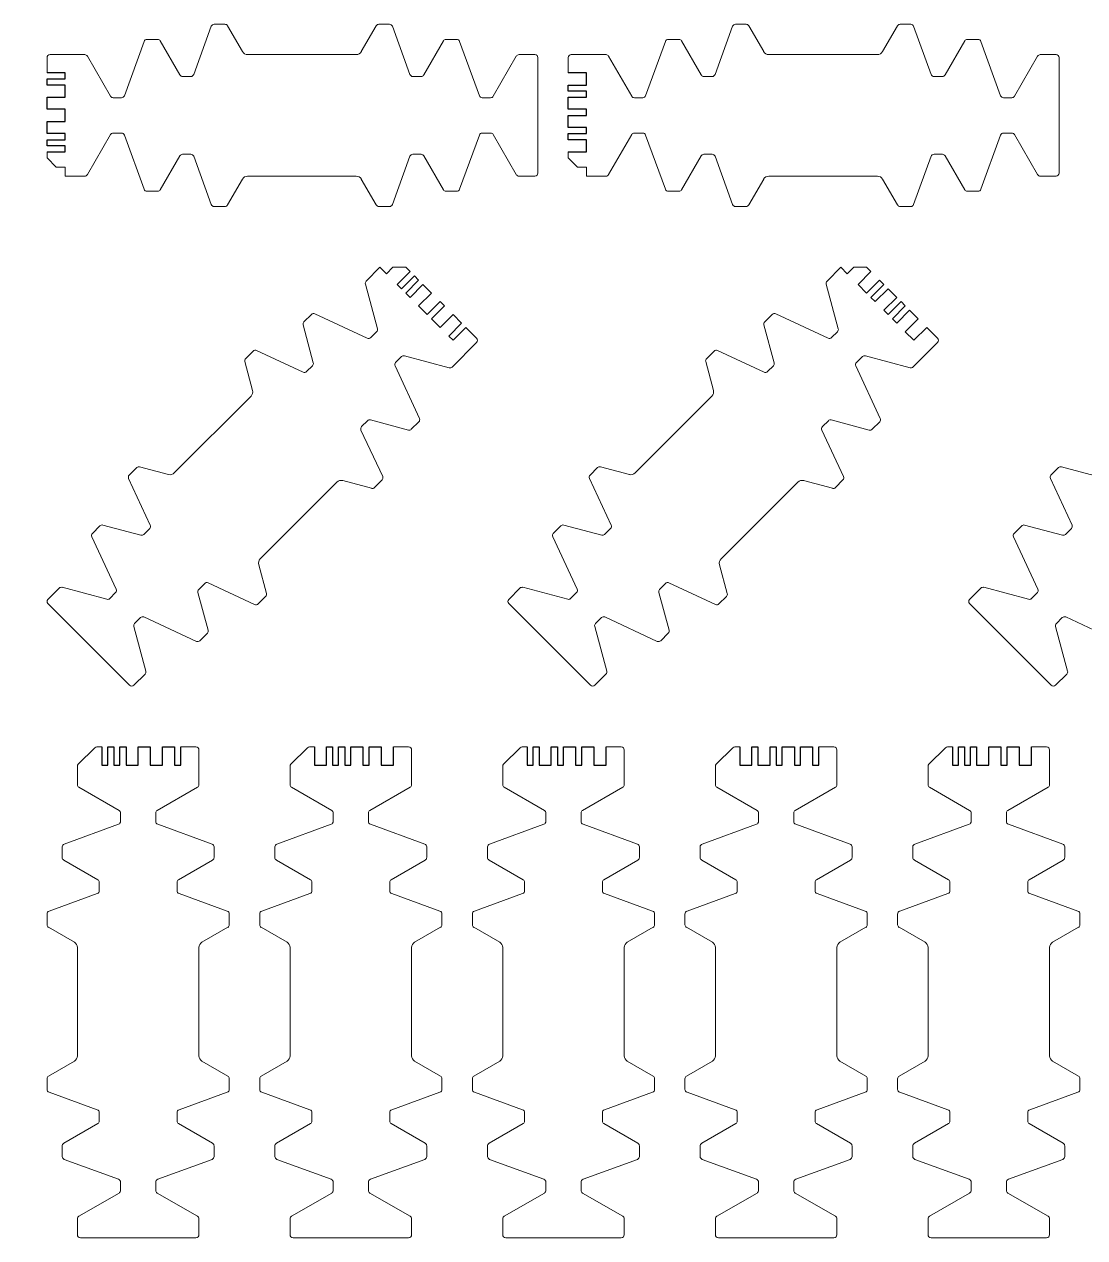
# Model space of a CAD drawing. Header units: millimetres. Extents: x -10 to 1112, y -3314 to 0.
# Drawn here: x -3.7 to 170.8, y -2673.8 to -2474.1 of the extents above; entities that cross this region are included whole.
import ezdxf

# ---------------------------------------------------------------- set-up
doc = ezdxf.new("R2010")
doc.units = ezdxf.units.MM
doc.layers.get('0').update_dxf_attribs({"lineweight": 25, "true_color": 0xffffff})
for name, color, linetype, lineweight, true_color in [('High_Quality', 5, 'Continuous', 25, 0x0000ff), ('Medium_Quality', 4, 'Continuous', 25, 0x00ffff), ('Normal_Quality', 3, 'Continuous', 25, 0x00ff00)]:
    doc.layers.add(name, color=color, linetype=linetype, lineweight=lineweight, true_color=true_color)

# ---------------------------------------------------------------- blocks, each defined once
blk = doc.blocks.new('CTST_SHLD_60')
at = {"layer": 'High_Quality'}
for p, q in [((0, 0), (0, -3)), ((1, -3), (1, 0)), ((1, 0), (2, 0)), ((2, 0), (2, -3)), ((3, -3), (3, 0)), ((3, 0), (5, 0)), ((5, 0), (5, -3)), ((7, -3), (7, 0)), ((7, 0), (9, 0)), ((9, 0), (9, -3)), ((11, -3), (11, 0)), ((11, 0), (12, 0)), ((12, 0), (12, -3)), ((13, -3), (13, 0)), ((0, -3), (1, -3)), ((2, -3), (3, -3)), ((5, -3), (7, -3)), ((9, -3), (11, -3)), ((12, -3), (13, -3))]:
    blk.add_line(p, q, dxfattribs=at)
at = {"layer": 'High_Quality', "color": 5, "linetype": 'Continuous', "lineweight": 13, "true_color": 0x0000ff}
for p, q in [((-3.75, -6.64), (2.85, -10.45)), ((15.75, -6.64), (9.15, -10.45)), ((-6.25, -18.64), (-0.65, -21.88)), ((18.25, -18.64), (12.65, -21.88)), ((-8.75, -29.7), (-4.5, -32.16)), ((20.75, -29.7), (16.5, -32.16)), ((-8.75, -54.19), (-4.5, -51.73)), ((20.75, -54.19), (16.5, -51.73)), ((-6.25, -65.24), (-0.65, -62.01)), ((18.25, -65.24), (12.65, -62.01)), ((-3.75, -77.24), (2.85, -73.43)), ((15.75, -77.24), (9.15, -73.43))]:
    blk.add_line(p, q, dxfattribs=at)
at = {"layer": 'Medium_Quality', "color": 4, "linetype": 'Continuous', "lineweight": 13, "true_color": 0x00ffff}
for p, q in [((-4, -33.02), (-4, -50.87)), ((16, -33.02), (16, -50.87))]:
    blk.add_line(p, q, dxfattribs=at)
for centre, start, end in [((-5, -33.02), 0, 60), ((17, -33.02), 120, 180), ((-5, -50.87), 300, 0), ((17, -50.87), 180, 240)]:
    blk.add_arc(centre, 1, start, end, dxfattribs=at)
at = {"layer": 'Normal_Quality', "color": 3, "lineweight": 13, "true_color": 0x00ff00}
for p, q in [((-1, 0), (0, 0)), ((13, 0), (15.5, 0)), ((-2.5, -1.5), (-1, 0)), ((-2.5, -3), (-2.5, -1.5)), ((-4, -3), (-2.5, -3))]:
    blk.add_line(p, q, dxfattribs=at)
at = {"layer": 'Normal_Quality', "color": 3, "linetype": 'Continuous', "lineweight": 13, "true_color": 0x00ff00}
for p, q in [((16, -0.5), (16, -6.21)), ((-4, -3), (-4, -6.21)), ((3.1, -12.26), (3.1, -10.89)), ((8.9, -12.26), (8.9, -10.89)), ((-6.17, -15.99), (2.77, -12.73)), ((18.17, -15.99), (9.23, -12.73)), ((-6.5, -16.46), (-6.5, -18.21)), ((18.5, -16.46), (18.5, -18.21)), ((-0.4, -23.68), (-0.4, -22.31)), ((12.4, -23.68), (12.4, -22.31)), ((-8.67, -27.04), (-0.73, -24.15)), ((20.67, -27.04), (12.73, -24.15)), ((-9, -27.51), (-9, -29.27)), ((21, -27.51), (21, -29.27)), ((-9, -56.37), (-9, -54.62)), ((21, -56.37), (21, -54.62)), ((-8.67, -56.84), (-0.73, -59.73)), ((20.67, -56.84), (12.73, -59.73)), ((-0.4, -60.2), (-0.4, -61.58)), ((12.4, -60.2), (12.4, -61.58)), ((-6.5, -67.43), (-6.5, -65.68)), ((18.5, -67.43), (18.5, -65.68)), ((-6.17, -67.9), (2.77, -71.16)), ((18.17, -67.9), (9.23, -71.16)), ((3.1, -71.63), (3.1, -73)), ((8.9, -71.63), (8.9, -73)), ((-4, -80.29), (-4, -77.68)), ((16, -80.29), (16, -77.68)), ((-3.5, -80.79), (15.5, -80.79))]:
    blk.add_line(p, q, dxfattribs=at)
at = {"layer": 'Normal_Quality', "color": 3, "lineweight": 13, "true_color": 0x00ff00}
blk.add_arc((15.5, -0.5), 0.5, 0, 90, dxfattribs=at)
at = {"layer": 'Normal_Quality', "color": 3, "linetype": 'Continuous', "lineweight": 13, "true_color": 0x00ff00}
for centre, start, end in [((-3.5, -6.21), 180, 240), ((15.5, -6.21), 300, 0), ((2.6, -10.89), 0, 60), ((9.4, -10.89), 120, 180), ((2.6, -12.26), 290, 0), ((9.4, -12.26), 180, 250), ((-6, -16.46), 110, 180), ((18, -16.46), 0, 70), ((-6, -18.21), 180, 240), ((18, -18.21), 300, 0), ((-0.9, -22.31), 0, 60), ((12.9, -22.31), 120, 180), ((-0.9, -23.68), 290, 0), ((12.9, -23.68), 180, 250), ((-8.5, -27.51), 110, 180), ((20.5, -27.51), 0, 70), ((-8.5, -29.27), 180, 240), ((20.5, -29.27), 300, 0), ((-8.5, -54.62), 120, 180), ((20.5, -54.62), 0, 60), ((-8.5, -56.37), 180, 250), ((20.5, -56.37), 290, 0), ((-0.9, -60.2), 0, 70), ((12.9, -60.2), 110, 180), ((-0.9, -61.58), 300, 0), ((12.9, -61.58), 180, 240), ((-6, -65.68), 120, 180), ((18, -65.68), 0, 60), ((-6, -67.43), 180, 250), ((18, -67.43), 290, 0), ((2.6, -71.63), 0, 70), ((9.4, -71.63), 110, 180), ((2.6, -73), 300, 0), ((9.4, -73), 180, 240), ((-3.5, -77.68), 120, 180), ((15.5, -77.68), 0, 60), ((-3.5, -80.29), 180, 270), ((15.5, -80.29), 270, 0)]:
    blk.add_arc(centre, 0.5, start, end, dxfattribs=at)
blk = doc.blocks.new('CTST_SHLD_61')
at = {"layer": 'High_Quality'}
for p, q in [((0, 0), (0, -3)), ((2, -3), (2, 0)), ((2, 0), (3, 0)), ((3, 0), (3, -3)), ((4, -3), (4, 0)), ((4, 0), (6, 0)), ((6, 0), (6, -3)), ((7, -3), (7, 0)), ((7, 0), (9, 0)), ((9, 0), (9, -3)), ((10, -3), (10, 0)), ((10, 0), (11, 0)), ((11, 0), (11, -3)), ((13, -3), (13, 0)), ((0, -3), (2, -3)), ((3, -3), (4, -3)), ((6, -3), (7, -3)), ((9, -3), (10, -3)), ((11, -3), (13, -3))]:
    blk.add_line(p, q, dxfattribs=at)
at = {"layer": 'High_Quality', "color": 5, "linetype": 'Continuous', "lineweight": 13, "true_color": 0x0000ff}
for p, q in [((-3.75, -6.64), (2.85, -10.45)), ((15.75, -6.64), (9.15, -10.45)), ((-6.25, -18.64), (-0.65, -21.88)), ((18.25, -18.64), (12.65, -21.88)), ((-8.75, -29.7), (-4.5, -32.16)), ((20.75, -29.7), (16.5, -32.16)), ((-8.75, -54.19), (-4.5, -51.73)), ((20.75, -54.19), (16.5, -51.73)), ((-6.25, -65.24), (-0.65, -62.01)), ((18.25, -65.24), (12.65, -62.01)), ((-3.75, -77.24), (2.85, -73.43)), ((15.75, -77.24), (9.15, -73.43))]:
    blk.add_line(p, q, dxfattribs=at)
at = {"layer": 'Medium_Quality', "color": 4, "linetype": 'Continuous', "lineweight": 13, "true_color": 0x00ffff}
for p, q in [((-4, -33.02), (-4, -50.87)), ((16, -33.02), (16, -50.87))]:
    blk.add_line(p, q, dxfattribs=at)
for centre, start, end in [((-5, -33.02), 0, 60), ((17, -33.02), 120, 180), ((-5, -50.87), 300, 0), ((17, -50.87), 180, 240)]:
    blk.add_arc(centre, 1, start, end, dxfattribs=at)
at = {"layer": 'Normal_Quality', "color": 3, "lineweight": 13, "true_color": 0x00ff00}
for p, q in [((-1, 0), (0, 0)), ((13, 0), (15.5, 0)), ((-2.5, -1.5), (-1, 0)), ((-2.5, -3), (-2.5, -1.5)), ((-4, -3), (-2.5, -3))]:
    blk.add_line(p, q, dxfattribs=at)
at = {"layer": 'Normal_Quality', "color": 3, "linetype": 'Continuous', "lineweight": 13, "true_color": 0x00ff00}
for p, q in [((16, -0.5), (16, -6.21)), ((-4, -3), (-4, -6.21)), ((3.1, -12.26), (3.1, -10.89)), ((8.9, -12.26), (8.9, -10.89)), ((-6.17, -15.99), (2.77, -12.73)), ((18.17, -15.99), (9.23, -12.73)), ((-6.5, -16.46), (-6.5, -18.21)), ((18.5, -16.46), (18.5, -18.21)), ((-0.4, -23.68), (-0.4, -22.31)), ((12.4, -23.68), (12.4, -22.31)), ((-8.67, -27.04), (-0.73, -24.15)), ((20.67, -27.04), (12.73, -24.15)), ((-9, -27.51), (-9, -29.27)), ((21, -27.51), (21, -29.27)), ((-9, -56.37), (-9, -54.62)), ((21, -56.37), (21, -54.62)), ((-8.67, -56.84), (-0.73, -59.73)), ((20.67, -56.84), (12.73, -59.73)), ((-0.4, -60.2), (-0.4, -61.58)), ((12.4, -60.2), (12.4, -61.58)), ((-6.5, -67.43), (-6.5, -65.68)), ((18.5, -67.43), (18.5, -65.68)), ((-6.17, -67.9), (2.77, -71.16)), ((18.17, -67.9), (9.23, -71.16)), ((3.1, -71.63), (3.1, -73)), ((8.9, -71.63), (8.9, -73)), ((-4, -80.29), (-4, -77.68)), ((16, -80.29), (16, -77.68)), ((-3.5, -80.79), (15.5, -80.79))]:
    blk.add_line(p, q, dxfattribs=at)
at = {"layer": 'Normal_Quality', "color": 3, "lineweight": 13, "true_color": 0x00ff00}
blk.add_arc((15.5, -0.5), 0.5, 0, 90, dxfattribs=at)
at = {"layer": 'Normal_Quality', "color": 3, "linetype": 'Continuous', "lineweight": 13, "true_color": 0x00ff00}
for centre, start, end in [((-3.5, -6.21), 180, 240), ((15.5, -6.21), 300, 0), ((2.6, -10.89), 0, 60), ((9.4, -10.89), 120, 180), ((2.6, -12.26), 290, 0), ((9.4, -12.26), 180, 250), ((-6, -16.46), 110, 180), ((18, -16.46), 0, 70), ((-6, -18.21), 180, 240), ((18, -18.21), 300, 0), ((-0.9, -22.31), 0, 60), ((12.9, -22.31), 120, 180), ((-0.9, -23.68), 290, 0), ((12.9, -23.68), 180, 250), ((-8.5, -27.51), 110, 180), ((20.5, -27.51), 0, 70), ((-8.5, -29.27), 180, 240), ((20.5, -29.27), 300, 0), ((-8.5, -54.62), 120, 180), ((20.5, -54.62), 0, 60), ((-8.5, -56.37), 180, 250), ((20.5, -56.37), 290, 0), ((-0.9, -60.2), 0, 70), ((12.9, -60.2), 110, 180), ((-0.9, -61.58), 300, 0), ((12.9, -61.58), 180, 240), ((-6, -65.68), 120, 180), ((18, -65.68), 0, 60), ((-6, -67.43), 180, 250), ((18, -67.43), 290, 0), ((2.6, -71.63), 0, 70), ((9.4, -71.63), 110, 180), ((2.6, -73), 300, 0), ((9.4, -73), 180, 240), ((-3.5, -77.68), 120, 180), ((15.5, -77.68), 0, 60), ((-3.5, -80.29), 180, 270), ((15.5, -80.29), 270, 0)]:
    blk.add_arc(centre, 0.5, start, end, dxfattribs=at)
blk = doc.blocks.new('CTST_SHLD_90')
at = {"layer": 'High_Quality'}
for p, q in [((0, 0), (0, -3)), ((1, -3), (1, 0)), ((1, 0), (2, 0)), ((2, 0), (2, -3)), ((3, -3), (3, 0)), ((3, 0), (5, 0)), ((5, 0), (5, -3)), ((7, -3), (7, 0)), ((7, 0), (8, 0)), ((8, 0), (8, -3)), ((10, -3), (10, 0)), ((10, 0), (12, 0)), ((12, 0), (12, -3)), ((13, -3), (13, 0)), ((0, -3), (1, -3)), ((2, -3), (3, -3)), ((5, -3), (7, -3)), ((8, -3), (10, -3)), ((12, -3), (13, -3))]:
    blk.add_line(p, q, dxfattribs=at)
at = {"layer": 'High_Quality', "color": 5, "linetype": 'Continuous', "lineweight": 13, "true_color": 0x0000ff}
for p, q in [((-3.75, -6.64), (2.85, -10.45)), ((15.75, -6.64), (9.15, -10.45)), ((-6.25, -18.64), (-0.65, -21.88)), ((18.25, -18.64), (12.65, -21.88)), ((-8.75, -29.7), (-4.5, -32.16)), ((20.75, -29.7), (16.5, -32.16)), ((-8.75, -54.19), (-4.5, -51.73)), ((20.75, -54.19), (16.5, -51.73)), ((-6.25, -65.24), (-0.65, -62.01)), ((18.25, -65.24), (12.65, -62.01)), ((-3.75, -77.24), (2.85, -73.43)), ((15.75, -77.24), (9.15, -73.43))]:
    blk.add_line(p, q, dxfattribs=at)
at = {"layer": 'Medium_Quality', "color": 4, "linetype": 'Continuous', "lineweight": 13, "true_color": 0x00ffff}
for p, q in [((-4, -33.02), (-4, -50.87)), ((16, -33.02), (16, -50.87))]:
    blk.add_line(p, q, dxfattribs=at)
for centre, start, end in [((-5, -33.02), 0, 60), ((17, -33.02), 120, 180), ((-5, -50.87), 300, 0), ((17, -50.87), 180, 240)]:
    blk.add_arc(centre, 1, start, end, dxfattribs=at)
at = {"layer": 'Normal_Quality', "color": 3, "lineweight": 13, "true_color": 0x00ff00}
for p, q in [((-1, 0), (0, 0)), ((13, 0), (15.5, 0)), ((-2.5, -1.5), (-1, 0)), ((-2.5, -3), (-2.5, -1.5)), ((-4, -3), (-2.5, -3))]:
    blk.add_line(p, q, dxfattribs=at)
at = {"layer": 'Normal_Quality', "color": 3, "linetype": 'Continuous', "lineweight": 13, "true_color": 0x00ff00}
for p, q in [((16, -0.5), (16, -6.21)), ((-4, -3), (-4, -6.21)), ((3.1, -12.26), (3.1, -10.89)), ((8.9, -12.26), (8.9, -10.89)), ((-6.17, -15.99), (2.77, -12.73)), ((18.17, -15.99), (9.23, -12.73)), ((-6.5, -16.46), (-6.5, -18.21)), ((18.5, -16.46), (18.5, -18.21)), ((-0.4, -23.68), (-0.4, -22.31)), ((12.4, -23.68), (12.4, -22.31)), ((-8.67, -27.04), (-0.73, -24.15)), ((20.67, -27.04), (12.73, -24.15)), ((-9, -27.51), (-9, -29.27)), ((21, -27.51), (21, -29.27)), ((-9, -56.37), (-9, -54.62)), ((21, -56.37), (21, -54.62)), ((-8.67, -56.84), (-0.73, -59.73)), ((20.67, -56.84), (12.73, -59.73)), ((-0.4, -60.2), (-0.4, -61.58)), ((12.4, -60.2), (12.4, -61.58)), ((-6.5, -67.43), (-6.5, -65.68)), ((18.5, -67.43), (18.5, -65.68)), ((-6.17, -67.9), (2.77, -71.16)), ((18.17, -67.9), (9.23, -71.16)), ((3.1, -71.63), (3.1, -73)), ((8.9, -71.63), (8.9, -73)), ((-4, -80.29), (-4, -77.68)), ((16, -80.29), (16, -77.68)), ((-3.5, -80.79), (15.5, -80.79))]:
    blk.add_line(p, q, dxfattribs=at)
at = {"layer": 'Normal_Quality', "color": 3, "lineweight": 13, "true_color": 0x00ff00}
blk.add_arc((15.5, -0.5), 0.5, 0, 90, dxfattribs=at)
at = {"layer": 'Normal_Quality', "color": 3, "linetype": 'Continuous', "lineweight": 13, "true_color": 0x00ff00}
for centre, start, end in [((-3.5, -6.21), 180, 240), ((15.5, -6.21), 300, 0), ((2.6, -10.89), 0, 60), ((9.4, -10.89), 120, 180), ((2.6, -12.26), 290, 0), ((9.4, -12.26), 180, 250), ((-6, -16.46), 110, 180), ((18, -16.46), 0, 70), ((-6, -18.21), 180, 240), ((18, -18.21), 300, 0), ((-0.9, -22.31), 0, 60), ((12.9, -22.31), 120, 180), ((-0.9, -23.68), 290, 0), ((12.9, -23.68), 180, 250), ((-8.5, -27.51), 110, 180), ((20.5, -27.51), 0, 70), ((-8.5, -29.27), 180, 240), ((20.5, -29.27), 300, 0), ((-8.5, -54.62), 120, 180), ((20.5, -54.62), 0, 60), ((-8.5, -56.37), 180, 250), ((20.5, -56.37), 290, 0), ((-0.9, -60.2), 0, 70), ((12.9, -60.2), 110, 180), ((-0.9, -61.58), 300, 0), ((12.9, -61.58), 180, 240), ((-6, -65.68), 120, 180), ((18, -65.68), 0, 60), ((-6, -67.43), 180, 250), ((18, -67.43), 290, 0), ((2.6, -71.63), 0, 70), ((9.4, -71.63), 110, 180), ((2.6, -73), 300, 0), ((9.4, -73), 180, 240), ((-3.5, -77.68), 120, 180), ((15.5, -77.68), 0, 60), ((-3.5, -80.29), 180, 270), ((15.5, -80.29), 270, 0)]:
    blk.add_arc(centre, 0.5, start, end, dxfattribs=at)
blk = doc.blocks.new('CTST_SHLD_91')
at = {"layer": 'High_Quality'}
for p, q in [((0, 0), (0, -3)), ((2, -3), (2, 0)), ((2, 0), (3, 0)), ((3, 0), (3, -3)), ((4, -3), (4, 0)), ((4, 0), (6, 0)), ((6, 0), (6, -3)), ((7, -3), (7, 0)), ((7, 0), (8, 0)), ((8, 0), (8, -3)), ((9, -3), (9, 0)), ((9, 0), (11, 0)), ((11, 0), (11, -3)), ((13, -3), (13, 0)), ((0, -3), (2, -3)), ((3, -3), (4, -3)), ((6, -3), (7, -3)), ((8, -3), (9, -3)), ((11, -3), (13, -3))]:
    blk.add_line(p, q, dxfattribs=at)
at = {"layer": 'High_Quality', "color": 5, "linetype": 'Continuous', "lineweight": 13, "true_color": 0x0000ff}
for p, q in [((-3.75, -6.64), (2.85, -10.45)), ((15.75, -6.64), (9.15, -10.45)), ((-6.25, -18.64), (-0.65, -21.88)), ((18.25, -18.64), (12.65, -21.88)), ((-8.75, -29.7), (-4.5, -32.16)), ((20.75, -29.7), (16.5, -32.16)), ((-8.75, -54.19), (-4.5, -51.73)), ((20.75, -54.19), (16.5, -51.73)), ((-6.25, -65.24), (-0.65, -62.01)), ((18.25, -65.24), (12.65, -62.01)), ((-3.75, -77.24), (2.85, -73.43)), ((15.75, -77.24), (9.15, -73.43))]:
    blk.add_line(p, q, dxfattribs=at)
at = {"layer": 'Medium_Quality', "color": 4, "linetype": 'Continuous', "lineweight": 13, "true_color": 0x00ffff}
for p, q in [((-4, -33.02), (-4, -50.87)), ((16, -33.02), (16, -50.87))]:
    blk.add_line(p, q, dxfattribs=at)
for centre, start, end in [((-5, -33.02), 0, 60), ((17, -33.02), 120, 180), ((-5, -50.87), 300, 0), ((17, -50.87), 180, 240)]:
    blk.add_arc(centre, 1, start, end, dxfattribs=at)
at = {"layer": 'Normal_Quality', "color": 3, "lineweight": 13, "true_color": 0x00ff00}
for p, q in [((-1, 0), (0, 0)), ((13, 0), (15.5, 0)), ((-2.5, -1.5), (-1, 0)), ((-2.5, -3), (-2.5, -1.5)), ((-4, -3), (-2.5, -3))]:
    blk.add_line(p, q, dxfattribs=at)
at = {"layer": 'Normal_Quality', "color": 3, "linetype": 'Continuous', "lineweight": 13, "true_color": 0x00ff00}
for p, q in [((16, -0.5), (16, -6.21)), ((-4, -3), (-4, -6.21)), ((3.1, -12.26), (3.1, -10.89)), ((8.9, -12.26), (8.9, -10.89)), ((-6.17, -15.99), (2.77, -12.73)), ((18.17, -15.99), (9.23, -12.73)), ((-6.5, -16.46), (-6.5, -18.21)), ((18.5, -16.46), (18.5, -18.21)), ((-0.4, -23.68), (-0.4, -22.31)), ((12.4, -23.68), (12.4, -22.31)), ((-8.67, -27.04), (-0.73, -24.15)), ((20.67, -27.04), (12.73, -24.15)), ((-9, -27.51), (-9, -29.27)), ((21, -27.51), (21, -29.27)), ((-9, -56.37), (-9, -54.62)), ((21, -56.37), (21, -54.62)), ((-8.67, -56.84), (-0.73, -59.73)), ((20.67, -56.84), (12.73, -59.73)), ((-0.4, -60.2), (-0.4, -61.58)), ((12.4, -60.2), (12.4, -61.58)), ((-6.5, -67.43), (-6.5, -65.68)), ((18.5, -67.43), (18.5, -65.68)), ((-6.17, -67.9), (2.77, -71.16)), ((18.17, -67.9), (9.23, -71.16)), ((3.1, -71.63), (3.1, -73)), ((8.9, -71.63), (8.9, -73)), ((-4, -80.29), (-4, -77.68)), ((16, -80.29), (16, -77.68)), ((-3.5, -80.79), (15.5, -80.79))]:
    blk.add_line(p, q, dxfattribs=at)
at = {"layer": 'Normal_Quality', "color": 3, "lineweight": 13, "true_color": 0x00ff00}
blk.add_arc((15.5, -0.5), 0.5, 0, 90, dxfattribs=at)
at = {"layer": 'Normal_Quality', "color": 3, "linetype": 'Continuous', "lineweight": 13, "true_color": 0x00ff00}
for centre, start, end in [((-3.5, -6.21), 180, 240), ((15.5, -6.21), 300, 0), ((2.6, -10.89), 0, 60), ((9.4, -10.89), 120, 180), ((2.6, -12.26), 290, 0), ((9.4, -12.26), 180, 250), ((-6, -16.46), 110, 180), ((18, -16.46), 0, 70), ((-6, -18.21), 180, 240), ((18, -18.21), 300, 0), ((-0.9, -22.31), 0, 60), ((12.9, -22.31), 120, 180), ((-0.9, -23.68), 290, 0), ((12.9, -23.68), 180, 250), ((-8.5, -27.51), 110, 180), ((20.5, -27.51), 0, 70), ((-8.5, -29.27), 180, 240), ((20.5, -29.27), 300, 0), ((-8.5, -54.62), 120, 180), ((20.5, -54.62), 0, 60), ((-8.5, -56.37), 180, 250), ((20.5, -56.37), 290, 0), ((-0.9, -60.2), 0, 70), ((12.9, -60.2), 110, 180), ((-0.9, -61.58), 300, 0), ((12.9, -61.58), 180, 240), ((-6, -65.68), 120, 180), ((18, -65.68), 0, 60), ((-6, -67.43), 180, 250), ((18, -67.43), 290, 0), ((2.6, -71.63), 0, 70), ((9.4, -71.63), 110, 180), ((2.6, -73), 300, 0), ((9.4, -73), 180, 240), ((-3.5, -77.68), 120, 180), ((15.5, -77.68), 0, 60), ((-3.5, -80.29), 180, 270), ((15.5, -80.29), 270, 0)]:
    blk.add_arc(centre, 0.5, start, end, dxfattribs=at)
blk = doc.blocks.new('CTST_SHLD_92')
at = {"layer": 'High_Quality'}
for p, q in [((0, 0), (0, -3)), ((1, -3), (1, 0)), ((1, 0), (2, 0)), ((2, 0), (2, -3)), ((4, -3), (4, 0)), ((4, 0), (6, 0)), ((6, 0), (6, -3)), ((7, -3), (7, 0)), ((7, 0), (8, 0)), ((8, 0), (8, -3)), ((9, -3), (9, 0)), ((9, 0), (11, 0)), ((11, 0), (11, -3)), ((13, -3), (13, 0)), ((0, -3), (1, -3)), ((2, -3), (4, -3)), ((6, -3), (7, -3)), ((8, -3), (9, -3)), ((11, -3), (13, -3))]:
    blk.add_line(p, q, dxfattribs=at)
at = {"layer": 'High_Quality', "color": 5, "linetype": 'Continuous', "lineweight": 13, "true_color": 0x0000ff}
for p, q in [((-3.75, -6.64), (2.85, -10.45)), ((15.75, -6.64), (9.15, -10.45)), ((-6.25, -18.64), (-0.65, -21.88)), ((18.25, -18.64), (12.65, -21.88)), ((-8.75, -29.7), (-4.5, -32.16)), ((20.75, -29.7), (16.5, -32.16)), ((-8.75, -54.19), (-4.5, -51.73)), ((20.75, -54.19), (16.5, -51.73)), ((-6.25, -65.24), (-0.65, -62.01)), ((18.25, -65.24), (12.65, -62.01)), ((-3.75, -77.24), (2.85, -73.43)), ((15.75, -77.24), (9.15, -73.43))]:
    blk.add_line(p, q, dxfattribs=at)
at = {"layer": 'Medium_Quality', "color": 4, "linetype": 'Continuous', "lineweight": 13, "true_color": 0x00ffff}
for p, q in [((-4, -33.02), (-4, -50.87)), ((16, -33.02), (16, -50.87))]:
    blk.add_line(p, q, dxfattribs=at)
for centre, start, end in [((-5, -33.02), 0, 60), ((17, -33.02), 120, 180), ((-5, -50.87), 300, 0), ((17, -50.87), 180, 240)]:
    blk.add_arc(centre, 1, start, end, dxfattribs=at)
at = {"layer": 'Normal_Quality', "color": 3, "lineweight": 13, "true_color": 0x00ff00}
for p, q in [((-1, 0), (0, 0)), ((13, 0), (15.5, 0)), ((-2.5, -1.5), (-1, 0)), ((-2.5, -3), (-2.5, -1.5)), ((-4, -3), (-2.5, -3))]:
    blk.add_line(p, q, dxfattribs=at)
at = {"layer": 'Normal_Quality', "color": 3, "linetype": 'Continuous', "lineweight": 13, "true_color": 0x00ff00}
for p, q in [((16, -0.5), (16, -6.21)), ((-4, -3), (-4, -6.21)), ((3.1, -12.26), (3.1, -10.89)), ((8.9, -12.26), (8.9, -10.89)), ((-6.17, -15.99), (2.77, -12.73)), ((18.17, -15.99), (9.23, -12.73)), ((-6.5, -16.46), (-6.5, -18.21)), ((18.5, -16.46), (18.5, -18.21)), ((-0.4, -23.68), (-0.4, -22.31)), ((12.4, -23.68), (12.4, -22.31)), ((-8.67, -27.04), (-0.73, -24.15)), ((20.67, -27.04), (12.73, -24.15)), ((-9, -27.51), (-9, -29.27)), ((21, -27.51), (21, -29.27)), ((-9, -56.37), (-9, -54.62)), ((21, -56.37), (21, -54.62)), ((-8.67, -56.84), (-0.73, -59.73)), ((20.67, -56.84), (12.73, -59.73)), ((-0.4, -60.2), (-0.4, -61.58)), ((12.4, -60.2), (12.4, -61.58)), ((-6.5, -67.43), (-6.5, -65.68)), ((18.5, -67.43), (18.5, -65.68)), ((-6.17, -67.9), (2.77, -71.16)), ((18.17, -67.9), (9.23, -71.16)), ((3.1, -71.63), (3.1, -73)), ((8.9, -71.63), (8.9, -73)), ((-4, -80.29), (-4, -77.68)), ((16, -80.29), (16, -77.68)), ((-3.5, -80.79), (15.5, -80.79))]:
    blk.add_line(p, q, dxfattribs=at)
at = {"layer": 'Normal_Quality', "color": 3, "lineweight": 13, "true_color": 0x00ff00}
blk.add_arc((15.5, -0.5), 0.5, 0, 90, dxfattribs=at)
at = {"layer": 'Normal_Quality', "color": 3, "linetype": 'Continuous', "lineweight": 13, "true_color": 0x00ff00}
for centre, start, end in [((-3.5, -6.21), 180, 240), ((15.5, -6.21), 300, 0), ((2.6, -10.89), 0, 60), ((9.4, -10.89), 120, 180), ((2.6, -12.26), 290, 0), ((9.4, -12.26), 180, 250), ((-6, -16.46), 110, 180), ((18, -16.46), 0, 70), ((-6, -18.21), 180, 240), ((18, -18.21), 300, 0), ((-0.9, -22.31), 0, 60), ((12.9, -22.31), 120, 180), ((-0.9, -23.68), 290, 0), ((12.9, -23.68), 180, 250), ((-8.5, -27.51), 110, 180), ((20.5, -27.51), 0, 70), ((-8.5, -29.27), 180, 240), ((20.5, -29.27), 300, 0), ((-8.5, -54.62), 120, 180), ((20.5, -54.62), 0, 60), ((-8.5, -56.37), 180, 250), ((20.5, -56.37), 290, 0), ((-0.9, -60.2), 0, 70), ((12.9, -60.2), 110, 180), ((-0.9, -61.58), 300, 0), ((12.9, -61.58), 180, 240), ((-6, -65.68), 120, 180), ((18, -65.68), 0, 60), ((-6, -67.43), 180, 250), ((18, -67.43), 290, 0), ((2.6, -71.63), 0, 70), ((9.4, -71.63), 110, 180), ((2.6, -73), 300, 0), ((9.4, -73), 180, 240), ((-3.5, -77.68), 120, 180), ((15.5, -77.68), 0, 60), ((-3.5, -80.29), 180, 270), ((15.5, -80.29), 270, 0)]:
    blk.add_arc(centre, 0.5, start, end, dxfattribs=at)
blk = doc.blocks.new('CTST_SHMD_00')
at = {"layer": 'High_Quality'}
for p, q in [((0, 0), (0, -3)), ((1, -3), (1, 0)), ((1, 0), (2, 0)), ((2, 0), (2, -3)), ((3, -3), (3, 0)), ((3, 0), (4, 0)), ((4, 0), (4, -3)), ((6, -3), (6, 0)), ((6, 0), (8, 0)), ((8, 0), (8, -3)), ((10, -3), (10, 0)), ((10, 0), (12, 0)), ((12, 0), (12, -3)), ((13, -3), (13, 0)), ((0, -3), (1, -3)), ((2, -3), (3, -3)), ((4, -3), (6, -3)), ((8, -3), (10, -3)), ((12, -3), (13, -3))]:
    blk.add_line(p, q, dxfattribs=at)
at = {"layer": 'High_Quality', "color": 5, "linetype": 'Continuous', "lineweight": 13, "true_color": 0x0000ff}
for p, q in [((-3.75, -6.64), (2.85, -10.45)), ((15.75, -6.64), (9.15, -10.45)), ((-6.25, -18.64), (-0.65, -21.88)), ((18.25, -18.64), (12.65, -21.88)), ((-8.75, -29.7), (-4.5, -32.16)), ((20.75, -29.7), (16.5, -32.16)), ((-8.75, -54.19), (-4.5, -51.73)), ((20.75, -54.19), (16.5, -51.73)), ((-6.25, -65.24), (-0.65, -62.01)), ((18.25, -65.24), (12.65, -62.01)), ((-3.75, -77.24), (2.85, -73.43)), ((15.75, -77.24), (9.15, -73.43))]:
    blk.add_line(p, q, dxfattribs=at)
at = {"layer": 'Medium_Quality', "color": 4, "linetype": 'Continuous', "lineweight": 13, "true_color": 0x00ffff}
for p, q in [((-4, -33.02), (-4, -50.87)), ((16, -33.02), (16, -50.87))]:
    blk.add_line(p, q, dxfattribs=at)
for centre, start, end in [((-5, -33.02), 0, 60), ((17, -33.02), 120, 180), ((-5, -50.87), 300, 0), ((17, -50.87), 180, 240)]:
    blk.add_arc(centre, 1, start, end, dxfattribs=at)
at = {"layer": 'Normal_Quality', "color": 3, "lineweight": 13, "true_color": 0x00ff00}
for p, q in [((-0.79, 0), (0, 0)), ((13, 0), (15.5, 0)), ((-3.85, -2.85), (-1.15, -0.15))]:
    blk.add_line(p, q, dxfattribs=at)
at = {"layer": 'Normal_Quality', "color": 3, "linetype": 'Continuous', "lineweight": 13, "true_color": 0x00ff00}
for p, q in [((16, -0.5), (16, -6.21)), ((-4, -3.21), (-4, -6.21)), ((3.1, -12.26), (3.1, -10.89)), ((8.9, -12.26), (8.9, -10.89)), ((-6.17, -15.99), (2.77, -12.73)), ((18.17, -15.99), (9.23, -12.73)), ((-6.5, -16.46), (-6.5, -18.21)), ((18.5, -16.46), (18.5, -18.21)), ((-0.4, -23.68), (-0.4, -22.31)), ((12.4, -23.68), (12.4, -22.31)), ((-8.67, -27.04), (-0.73, -24.15)), ((20.67, -27.04), (12.73, -24.15)), ((-9, -27.51), (-9, -29.27)), ((21, -27.51), (21, -29.27)), ((-9, -56.37), (-9, -54.62)), ((21, -56.37), (21, -54.62)), ((-8.67, -56.84), (-0.73, -59.73)), ((20.67, -56.84), (12.73, -59.73)), ((-0.4, -60.2), (-0.4, -61.58)), ((12.4, -60.2), (12.4, -61.58)), ((-6.5, -67.43), (-6.5, -65.68)), ((18.5, -67.43), (18.5, -65.68)), ((-6.17, -67.9), (2.77, -71.16)), ((18.17, -67.9), (9.23, -71.16)), ((3.1, -71.63), (3.1, -73)), ((8.9, -71.63), (8.9, -73)), ((-4, -80.29), (-4, -77.68)), ((16, -80.29), (16, -77.68)), ((-3.5, -80.79), (15.5, -80.79))]:
    blk.add_line(p, q, dxfattribs=at)
at = {"layer": 'Normal_Quality', "color": 3, "lineweight": 13, "true_color": 0x00ff00}
for centre, start, end in [((15.5, -0.5), 0, 90), ((-0.79, -0.5), 90, 135), ((-3.5, -3.21), 135, 180)]:
    blk.add_arc(centre, 0.5, start, end, dxfattribs=at)
at = {"layer": 'Normal_Quality', "color": 3, "linetype": 'Continuous', "lineweight": 13, "true_color": 0x00ff00}
for centre, start, end in [((-3.5, -6.21), 180, 240), ((15.5, -6.21), 300, 0), ((2.6, -10.89), 0, 60), ((9.4, -10.89), 120, 180), ((2.6, -12.26), 290, 0), ((9.4, -12.26), 180, 250), ((-6, -16.46), 110, 180), ((18, -16.46), 0, 70), ((-6, -18.21), 180, 240), ((18, -18.21), 300, 0), ((-0.9, -22.31), 0, 60), ((12.9, -22.31), 120, 180), ((-0.9, -23.68), 290, 0), ((12.9, -23.68), 180, 250), ((-8.5, -27.51), 110, 180), ((20.5, -27.51), 0, 70), ((-8.5, -29.27), 180, 240), ((20.5, -29.27), 300, 0), ((-8.5, -54.62), 120, 180), ((20.5, -54.62), 0, 60), ((-8.5, -56.37), 180, 250), ((20.5, -56.37), 290, 0), ((-0.9, -60.2), 0, 70), ((12.9, -60.2), 110, 180), ((-0.9, -61.58), 300, 0), ((12.9, -61.58), 180, 240), ((-6, -65.68), 120, 180), ((18, -65.68), 0, 60), ((-6, -67.43), 180, 250), ((18, -67.43), 290, 0), ((2.6, -71.63), 0, 70), ((9.4, -71.63), 110, 180), ((2.6, -73), 300, 0), ((9.4, -73), 180, 240), ((-3.5, -77.68), 120, 180), ((15.5, -77.68), 0, 60), ((-3.5, -80.29), 180, 270), ((15.5, -80.29), 270, 0)]:
    blk.add_arc(centre, 0.5, start, end, dxfattribs=at)
blk = doc.blocks.new('CTST_SHMD_01')
at = {"layer": 'High_Quality'}
for p, q in [((0, 0), (0, -3)), ((2, -3), (2, 0)), ((2, 0), (3, 0)), ((3, 0), (3, -3)), ((4, -3), (4, 0)), ((4, 0), (5, 0)), ((5, 0), (5, -3)), ((6, -3), (6, 0)), ((6, 0), (8, 0)), ((8, 0), (8, -3)), ((9, -3), (9, 0)), ((9, 0), (11, 0)), ((11, 0), (11, -3)), ((13, -3), (13, 0)), ((0, -3), (2, -3)), ((3, -3), (4, -3)), ((5, -3), (6, -3)), ((8, -3), (9, -3)), ((11, -3), (13, -3))]:
    blk.add_line(p, q, dxfattribs=at)
at = {"layer": 'High_Quality', "color": 5, "linetype": 'Continuous', "lineweight": 13, "true_color": 0x0000ff}
for p, q in [((-3.75, -6.64), (2.85, -10.45)), ((15.75, -6.64), (9.15, -10.45)), ((-6.25, -18.64), (-0.65, -21.88)), ((18.25, -18.64), (12.65, -21.88)), ((-8.75, -29.7), (-4.5, -32.16)), ((20.75, -29.7), (16.5, -32.16)), ((-8.75, -54.19), (-4.5, -51.73)), ((20.75, -54.19), (16.5, -51.73)), ((-6.25, -65.24), (-0.65, -62.01)), ((18.25, -65.24), (12.65, -62.01)), ((-3.75, -77.24), (2.85, -73.43)), ((15.75, -77.24), (9.15, -73.43))]:
    blk.add_line(p, q, dxfattribs=at)
at = {"layer": 'Medium_Quality', "color": 4, "linetype": 'Continuous', "lineweight": 13, "true_color": 0x00ffff}
for p, q in [((-4, -33.02), (-4, -50.87)), ((16, -33.02), (16, -50.87))]:
    blk.add_line(p, q, dxfattribs=at)
for centre, start, end in [((-5, -33.02), 0, 60), ((17, -33.02), 120, 180), ((-5, -50.87), 300, 0), ((17, -50.87), 180, 240)]:
    blk.add_arc(centre, 1, start, end, dxfattribs=at)
at = {"layer": 'Normal_Quality', "color": 3, "lineweight": 13, "true_color": 0x00ff00}
for p, q in [((-0.79, 0), (0, 0)), ((13, 0), (15.5, 0)), ((-3.85, -2.85), (-1.15, -0.15))]:
    blk.add_line(p, q, dxfattribs=at)
at = {"layer": 'Normal_Quality', "color": 3, "linetype": 'Continuous', "lineweight": 13, "true_color": 0x00ff00}
for p, q in [((16, -0.5), (16, -6.21)), ((-4, -3.21), (-4, -6.21)), ((3.1, -12.26), (3.1, -10.89)), ((8.9, -12.26), (8.9, -10.89)), ((-6.17, -15.99), (2.77, -12.73)), ((18.17, -15.99), (9.23, -12.73)), ((-6.5, -16.46), (-6.5, -18.21)), ((18.5, -16.46), (18.5, -18.21)), ((-0.4, -23.68), (-0.4, -22.31)), ((12.4, -23.68), (12.4, -22.31)), ((-8.67, -27.04), (-0.73, -24.15)), ((20.67, -27.04), (12.73, -24.15)), ((-9, -27.51), (-9, -29.27)), ((21, -27.51), (21, -29.27)), ((-9, -56.37), (-9, -54.62)), ((21, -56.37), (21, -54.62)), ((-8.67, -56.84), (-0.73, -59.73)), ((20.67, -56.84), (12.73, -59.73)), ((-0.4, -60.2), (-0.4, -61.58)), ((12.4, -60.2), (12.4, -61.58)), ((-6.5, -67.43), (-6.5, -65.68)), ((18.5, -67.43), (18.5, -65.68)), ((-6.17, -67.9), (2.77, -71.16)), ((18.17, -67.9), (9.23, -71.16)), ((3.1, -71.63), (3.1, -73)), ((8.9, -71.63), (8.9, -73)), ((-4, -80.29), (-4, -77.68)), ((16, -80.29), (16, -77.68)), ((-3.5, -80.79), (15.5, -80.79))]:
    blk.add_line(p, q, dxfattribs=at)
at = {"layer": 'Normal_Quality', "color": 3, "lineweight": 13, "true_color": 0x00ff00}
for centre, start, end in [((15.5, -0.5), 0, 90), ((-0.79, -0.5), 90, 135), ((-3.5, -3.21), 135, 180)]:
    blk.add_arc(centre, 0.5, start, end, dxfattribs=at)
at = {"layer": 'Normal_Quality', "color": 3, "linetype": 'Continuous', "lineweight": 13, "true_color": 0x00ff00}
for centre, start, end in [((-3.5, -6.21), 180, 240), ((15.5, -6.21), 300, 0), ((2.6, -10.89), 0, 60), ((9.4, -10.89), 120, 180), ((2.6, -12.26), 290, 0), ((9.4, -12.26), 180, 250), ((-6, -16.46), 110, 180), ((18, -16.46), 0, 70), ((-6, -18.21), 180, 240), ((18, -18.21), 300, 0), ((-0.9, -22.31), 0, 60), ((12.9, -22.31), 120, 180), ((-0.9, -23.68), 290, 0), ((12.9, -23.68), 180, 250), ((-8.5, -27.51), 110, 180), ((20.5, -27.51), 0, 70), ((-8.5, -29.27), 180, 240), ((20.5, -29.27), 300, 0), ((-8.5, -54.62), 120, 180), ((20.5, -54.62), 0, 60), ((-8.5, -56.37), 180, 250), ((20.5, -56.37), 290, 0), ((-0.9, -60.2), 0, 70), ((12.9, -60.2), 110, 180), ((-0.9, -61.58), 300, 0), ((12.9, -61.58), 180, 240), ((-6, -65.68), 120, 180), ((18, -65.68), 0, 60), ((-6, -67.43), 180, 250), ((18, -67.43), 290, 0), ((2.6, -71.63), 0, 70), ((9.4, -71.63), 110, 180), ((2.6, -73), 300, 0), ((9.4, -73), 180, 240), ((-3.5, -77.68), 120, 180), ((15.5, -77.68), 0, 60), ((-3.5, -80.29), 180, 270), ((15.5, -80.29), 270, 0)]:
    blk.add_arc(centre, 0.5, start, end, dxfattribs=at)
blk = doc.blocks.new('CTST_SHMD_02')
at = {"layer": 'High_Quality'}
for p, q in [((0, 0), (0, -3)), ((1, -3), (1, 0)), ((1, 0), (2, 0)), ((2, 0), (2, -3)), ((4, -3), (4, 0)), ((4, 0), (5, 0)), ((5, 0), (5, -3)), ((6, -3), (6, 0)), ((6, 0), (8, 0)), ((8, 0), (8, -3)), ((9, -3), (9, 0)), ((9, 0), (11, 0)), ((11, 0), (11, -3)), ((13, -3), (13, 0)), ((0, -3), (1, -3)), ((2, -3), (4, -3)), ((5, -3), (6, -3)), ((8, -3), (9, -3)), ((11, -3), (13, -3))]:
    blk.add_line(p, q, dxfattribs=at)
at = {"layer": 'High_Quality', "color": 5, "linetype": 'Continuous', "lineweight": 13, "true_color": 0x0000ff}
for p, q in [((-3.75, -6.64), (2.85, -10.45)), ((15.75, -6.64), (9.15, -10.45)), ((-6.25, -18.64), (-0.65, -21.88)), ((18.25, -18.64), (12.65, -21.88)), ((-8.75, -29.7), (-4.5, -32.16)), ((20.75, -29.7), (16.5, -32.16)), ((-8.75, -54.19), (-4.5, -51.73)), ((20.75, -54.19), (16.5, -51.73)), ((-6.25, -65.24), (-0.65, -62.01)), ((18.25, -65.24), (12.65, -62.01)), ((-3.75, -77.24), (2.85, -73.43)), ((15.75, -77.24), (9.15, -73.43))]:
    blk.add_line(p, q, dxfattribs=at)
at = {"layer": 'Medium_Quality', "color": 4, "linetype": 'Continuous', "lineweight": 13, "true_color": 0x00ffff}
for p, q in [((-4, -33.02), (-4, -50.87)), ((16, -33.02), (16, -50.87))]:
    blk.add_line(p, q, dxfattribs=at)
for centre, start, end in [((-5, -33.02), 0, 60), ((17, -33.02), 120, 180), ((-5, -50.87), 300, 0), ((17, -50.87), 180, 240)]:
    blk.add_arc(centre, 1, start, end, dxfattribs=at)
at = {"layer": 'Normal_Quality', "color": 3, "lineweight": 13, "true_color": 0x00ff00}
for p, q in [((-0.79, 0), (0, 0)), ((13, 0), (15.5, 0)), ((-3.85, -2.85), (-1.15, -0.15))]:
    blk.add_line(p, q, dxfattribs=at)
at = {"layer": 'Normal_Quality', "color": 3, "linetype": 'Continuous', "lineweight": 13, "true_color": 0x00ff00}
for p, q in [((16, -0.5), (16, -6.21)), ((-4, -3.21), (-4, -6.21)), ((3.1, -12.26), (3.1, -10.89)), ((8.9, -12.26), (8.9, -10.89)), ((-6.17, -15.99), (2.77, -12.73)), ((18.17, -15.99), (9.23, -12.73)), ((-6.5, -16.46), (-6.5, -18.21)), ((18.5, -16.46), (18.5, -18.21)), ((-0.4, -23.68), (-0.4, -22.31)), ((12.4, -23.68), (12.4, -22.31)), ((-8.67, -27.04), (-0.73, -24.15)), ((20.67, -27.04), (12.73, -24.15)), ((-9, -27.51), (-9, -29.27)), ((21, -27.51), (21, -29.27)), ((-9, -56.37), (-9, -54.62)), ((21, -56.37), (21, -54.62)), ((-8.67, -56.84), (-0.73, -59.73)), ((20.67, -56.84), (12.73, -59.73)), ((-0.4, -60.2), (-0.4, -61.58)), ((12.4, -60.2), (12.4, -61.58)), ((-6.5, -67.43), (-6.5, -65.68)), ((18.5, -67.43), (18.5, -65.68)), ((-6.17, -67.9), (2.77, -71.16)), ((18.17, -67.9), (9.23, -71.16)), ((3.1, -71.63), (3.1, -73)), ((8.9, -71.63), (8.9, -73)), ((-4, -80.29), (-4, -77.68)), ((16, -80.29), (16, -77.68)), ((-3.5, -80.79), (15.5, -80.79))]:
    blk.add_line(p, q, dxfattribs=at)
at = {"layer": 'Normal_Quality', "color": 3, "lineweight": 13, "true_color": 0x00ff00}
for centre, start, end in [((15.5, -0.5), 0, 90), ((-0.79, -0.5), 90, 135), ((-3.5, -3.21), 135, 180)]:
    blk.add_arc(centre, 0.5, start, end, dxfattribs=at)
at = {"layer": 'Normal_Quality', "color": 3, "linetype": 'Continuous', "lineweight": 13, "true_color": 0x00ff00}
for centre, start, end in [((-3.5, -6.21), 180, 240), ((15.5, -6.21), 300, 0), ((2.6, -10.89), 0, 60), ((9.4, -10.89), 120, 180), ((2.6, -12.26), 290, 0), ((9.4, -12.26), 180, 250), ((-6, -16.46), 110, 180), ((18, -16.46), 0, 70), ((-6, -18.21), 180, 240), ((18, -18.21), 300, 0), ((-0.9, -22.31), 0, 60), ((12.9, -22.31), 120, 180), ((-0.9, -23.68), 290, 0), ((12.9, -23.68), 180, 250), ((-8.5, -27.51), 110, 180), ((20.5, -27.51), 0, 70), ((-8.5, -29.27), 180, 240), ((20.5, -29.27), 300, 0), ((-8.5, -54.62), 120, 180), ((20.5, -54.62), 0, 60), ((-8.5, -56.37), 180, 250), ((20.5, -56.37), 290, 0), ((-0.9, -60.2), 0, 70), ((12.9, -60.2), 110, 180), ((-0.9, -61.58), 300, 0), ((12.9, -61.58), 180, 240), ((-6, -65.68), 120, 180), ((18, -65.68), 0, 60), ((-6, -67.43), 180, 250), ((18, -67.43), 290, 0), ((2.6, -71.63), 0, 70), ((9.4, -71.63), 110, 180), ((2.6, -73), 300, 0), ((9.4, -73), 180, 240), ((-3.5, -77.68), 120, 180), ((15.5, -77.68), 0, 60), ((-3.5, -80.29), 180, 270), ((15.5, -80.29), 270, 0)]:
    blk.add_arc(centre, 0.5, start, end, dxfattribs=at)
blk = doc.blocks.new('CTST_SHMD_03')
at = {"layer": 'High_Quality'}
for p, q in [((0, 0), (0, -3)), ((2, -3), (2, 0)), ((2, 0), (3, 0)), ((3, 0), (3, -3)), ((5, -3), (5, 0)), ((5, 0), (6, 0)), ((6, 0), (6, -3)), ((7, -3), (7, 0)), ((7, 0), (9, 0)), ((9, 0), (9, -3)), ((10, -3), (10, 0)), ((10, 0), (12, 0)), ((12, 0), (12, -3)), ((13, -3), (13, 0)), ((0, -3), (2, -3)), ((3, -3), (5, -3)), ((6, -3), (7, -3)), ((9, -3), (10, -3)), ((12, -3), (13, -3))]:
    blk.add_line(p, q, dxfattribs=at)
at = {"layer": 'High_Quality', "color": 5, "linetype": 'Continuous', "lineweight": 13, "true_color": 0x0000ff}
for p, q in [((-3.75, -6.64), (2.85, -10.45)), ((15.75, -6.64), (9.15, -10.45)), ((-6.25, -18.64), (-0.65, -21.88)), ((18.25, -18.64), (12.65, -21.88)), ((-8.75, -29.7), (-4.5, -32.16)), ((20.75, -29.7), (16.5, -32.16)), ((-8.75, -54.19), (-4.5, -51.73)), ((20.75, -54.19), (16.5, -51.73)), ((-6.25, -65.24), (-0.65, -62.01)), ((18.25, -65.24), (12.65, -62.01)), ((-3.75, -77.24), (2.85, -73.43)), ((15.75, -77.24), (9.15, -73.43))]:
    blk.add_line(p, q, dxfattribs=at)
at = {"layer": 'Medium_Quality', "color": 4, "linetype": 'Continuous', "lineweight": 13, "true_color": 0x00ffff}
for p, q in [((-4, -33.02), (-4, -50.87)), ((16, -33.02), (16, -50.87))]:
    blk.add_line(p, q, dxfattribs=at)
for centre, start, end in [((-5, -33.02), 0, 60), ((17, -33.02), 120, 180), ((-5, -50.87), 300, 0), ((17, -50.87), 180, 240)]:
    blk.add_arc(centre, 1, start, end, dxfattribs=at)
at = {"layer": 'Normal_Quality', "color": 3, "lineweight": 13, "true_color": 0x00ff00}
for p, q in [((-0.79, 0), (0, 0)), ((13, 0), (15.5, 0)), ((-3.85, -2.85), (-1.15, -0.15))]:
    blk.add_line(p, q, dxfattribs=at)
at = {"layer": 'Normal_Quality', "color": 3, "linetype": 'Continuous', "lineweight": 13, "true_color": 0x00ff00}
for p, q in [((16, -0.5), (16, -6.21)), ((-4, -3.21), (-4, -6.21)), ((3.1, -12.26), (3.1, -10.89)), ((8.9, -12.26), (8.9, -10.89)), ((-6.17, -15.99), (2.77, -12.73)), ((18.17, -15.99), (9.23, -12.73)), ((-6.5, -16.46), (-6.5, -18.21)), ((18.5, -16.46), (18.5, -18.21)), ((-0.4, -23.68), (-0.4, -22.31)), ((12.4, -23.68), (12.4, -22.31)), ((-8.67, -27.04), (-0.73, -24.15)), ((20.67, -27.04), (12.73, -24.15)), ((-9, -27.51), (-9, -29.27)), ((21, -27.51), (21, -29.27)), ((-9, -56.37), (-9, -54.62)), ((21, -56.37), (21, -54.62)), ((-8.67, -56.84), (-0.73, -59.73)), ((20.67, -56.84), (12.73, -59.73)), ((-0.4, -60.2), (-0.4, -61.58)), ((12.4, -60.2), (12.4, -61.58)), ((-6.5, -67.43), (-6.5, -65.68)), ((18.5, -67.43), (18.5, -65.68)), ((-6.17, -67.9), (2.77, -71.16)), ((18.17, -67.9), (9.23, -71.16)), ((3.1, -71.63), (3.1, -73)), ((8.9, -71.63), (8.9, -73)), ((-4, -80.29), (-4, -77.68)), ((16, -80.29), (16, -77.68)), ((-3.5, -80.79), (15.5, -80.79))]:
    blk.add_line(p, q, dxfattribs=at)
at = {"layer": 'Normal_Quality', "color": 3, "lineweight": 13, "true_color": 0x00ff00}
for centre, start, end in [((15.5, -0.5), 0, 90), ((-0.79, -0.5), 90, 135), ((-3.5, -3.21), 135, 180)]:
    blk.add_arc(centre, 0.5, start, end, dxfattribs=at)
at = {"layer": 'Normal_Quality', "color": 3, "linetype": 'Continuous', "lineweight": 13, "true_color": 0x00ff00}
for centre, start, end in [((-3.5, -6.21), 180, 240), ((15.5, -6.21), 300, 0), ((2.6, -10.89), 0, 60), ((9.4, -10.89), 120, 180), ((2.6, -12.26), 290, 0), ((9.4, -12.26), 180, 250), ((-6, -16.46), 110, 180), ((18, -16.46), 0, 70), ((-6, -18.21), 180, 240), ((18, -18.21), 300, 0), ((-0.9, -22.31), 0, 60), ((12.9, -22.31), 120, 180), ((-0.9, -23.68), 290, 0), ((12.9, -23.68), 180, 250), ((-8.5, -27.51), 110, 180), ((20.5, -27.51), 0, 70), ((-8.5, -29.27), 180, 240), ((20.5, -29.27), 300, 0), ((-8.5, -54.62), 120, 180), ((20.5, -54.62), 0, 60), ((-8.5, -56.37), 180, 250), ((20.5, -56.37), 290, 0), ((-0.9, -60.2), 0, 70), ((12.9, -60.2), 110, 180), ((-0.9, -61.58), 300, 0), ((12.9, -61.58), 180, 240), ((-6, -65.68), 120, 180), ((18, -65.68), 0, 60), ((-6, -67.43), 180, 250), ((18, -67.43), 290, 0), ((2.6, -71.63), 0, 70), ((9.4, -71.63), 110, 180), ((2.6, -73), 300, 0), ((9.4, -73), 180, 240), ((-3.5, -77.68), 120, 180), ((15.5, -77.68), 0, 60), ((-3.5, -80.29), 180, 270), ((15.5, -80.29), 270, 0)]:
    blk.add_arc(centre, 0.5, start, end, dxfattribs=at)
blk = doc.blocks.new('CTST_SHMD_04')
at = {"layer": 'High_Quality'}
for p, q in [((0, 0), (0, -3)), ((1, -3), (1, 0)), ((1, 0), (2, 0)), ((2, 0), (2, -3)), ((3, -3), (3, 0)), ((3, 0), (4, 0)), ((4, 0), (4, -3)), ((6, -3), (6, 0)), ((6, 0), (8, 0)), ((8, 0), (8, -3)), ((9, -3), (9, 0)), ((9, 0), (11, 0)), ((11, 0), (11, -3)), ((13, -3), (13, 0)), ((0, -3), (1, -3)), ((2, -3), (3, -3)), ((4, -3), (6, -3)), ((8, -3), (9, -3)), ((11, -3), (13, -3))]:
    blk.add_line(p, q, dxfattribs=at)
at = {"layer": 'High_Quality', "color": 5, "linetype": 'Continuous', "lineweight": 13, "true_color": 0x0000ff}
for p, q in [((-3.75, -6.64), (2.85, -10.45)), ((15.75, -6.64), (9.15, -10.45)), ((-6.25, -18.64), (-0.65, -21.88)), ((18.25, -18.64), (12.65, -21.88)), ((-8.75, -29.7), (-4.5, -32.16)), ((20.75, -29.7), (16.5, -32.16)), ((-8.75, -54.19), (-4.5, -51.73)), ((20.75, -54.19), (16.5, -51.73)), ((-6.25, -65.24), (-0.65, -62.01)), ((18.25, -65.24), (12.65, -62.01)), ((-3.75, -77.24), (2.85, -73.43)), ((15.75, -77.24), (9.15, -73.43))]:
    blk.add_line(p, q, dxfattribs=at)
at = {"layer": 'Medium_Quality', "color": 4, "linetype": 'Continuous', "lineweight": 13, "true_color": 0x00ffff}
for p, q in [((-4, -33.02), (-4, -50.87)), ((16, -33.02), (16, -50.87))]:
    blk.add_line(p, q, dxfattribs=at)
for centre, start, end in [((-5, -33.02), 0, 60), ((17, -33.02), 120, 180), ((-5, -50.87), 300, 0), ((17, -50.87), 180, 240)]:
    blk.add_arc(centre, 1, start, end, dxfattribs=at)
at = {"layer": 'Normal_Quality', "color": 3, "lineweight": 13, "true_color": 0x00ff00}
for p, q in [((-0.79, 0), (0, 0)), ((13, 0), (15.5, 0)), ((-3.85, -2.85), (-1.15, -0.15))]:
    blk.add_line(p, q, dxfattribs=at)
at = {"layer": 'Normal_Quality', "color": 3, "linetype": 'Continuous', "lineweight": 13, "true_color": 0x00ff00}
for p, q in [((16, -0.5), (16, -6.21)), ((-4, -3.21), (-4, -6.21)), ((3.1, -12.26), (3.1, -10.89)), ((8.9, -12.26), (8.9, -10.89)), ((-6.17, -15.99), (2.77, -12.73)), ((18.17, -15.99), (9.23, -12.73)), ((-6.5, -16.46), (-6.5, -18.21)), ((18.5, -16.46), (18.5, -18.21)), ((-0.4, -23.68), (-0.4, -22.31)), ((12.4, -23.68), (12.4, -22.31)), ((-8.67, -27.04), (-0.73, -24.15)), ((20.67, -27.04), (12.73, -24.15)), ((-9, -27.51), (-9, -29.27)), ((21, -27.51), (21, -29.27)), ((-9, -56.37), (-9, -54.62)), ((21, -56.37), (21, -54.62)), ((-8.67, -56.84), (-0.73, -59.73)), ((20.67, -56.84), (12.73, -59.73)), ((-0.4, -60.2), (-0.4, -61.58)), ((12.4, -60.2), (12.4, -61.58)), ((-6.5, -67.43), (-6.5, -65.68)), ((18.5, -67.43), (18.5, -65.68)), ((-6.17, -67.9), (2.77, -71.16)), ((18.17, -67.9), (9.23, -71.16)), ((3.1, -71.63), (3.1, -73)), ((8.9, -71.63), (8.9, -73)), ((-4, -80.29), (-4, -77.68)), ((16, -80.29), (16, -77.68)), ((-3.5, -80.79), (15.5, -80.79))]:
    blk.add_line(p, q, dxfattribs=at)
at = {"layer": 'Normal_Quality', "color": 3, "lineweight": 13, "true_color": 0x00ff00}
for centre, start, end in [((15.5, -0.5), 0, 90), ((-0.79, -0.5), 90, 135), ((-3.5, -3.21), 135, 180)]:
    blk.add_arc(centre, 0.5, start, end, dxfattribs=at)
at = {"layer": 'Normal_Quality', "color": 3, "linetype": 'Continuous', "lineweight": 13, "true_color": 0x00ff00}
for centre, start, end in [((-3.5, -6.21), 180, 240), ((15.5, -6.21), 300, 0), ((2.6, -10.89), 0, 60), ((9.4, -10.89), 120, 180), ((2.6, -12.26), 290, 0), ((9.4, -12.26), 180, 250), ((-6, -16.46), 110, 180), ((18, -16.46), 0, 70), ((-6, -18.21), 180, 240), ((18, -18.21), 300, 0), ((-0.9, -22.31), 0, 60), ((12.9, -22.31), 120, 180), ((-0.9, -23.68), 290, 0), ((12.9, -23.68), 180, 250), ((-8.5, -27.51), 110, 180), ((20.5, -27.51), 0, 70), ((-8.5, -29.27), 180, 240), ((20.5, -29.27), 300, 0), ((-8.5, -54.62), 120, 180), ((20.5, -54.62), 0, 60), ((-8.5, -56.37), 180, 250), ((20.5, -56.37), 290, 0), ((-0.9, -60.2), 0, 70), ((12.9, -60.2), 110, 180), ((-0.9, -61.58), 300, 0), ((12.9, -61.58), 180, 240), ((-6, -65.68), 120, 180), ((18, -65.68), 0, 60), ((-6, -67.43), 180, 250), ((18, -67.43), 290, 0), ((2.6, -71.63), 0, 70), ((9.4, -71.63), 110, 180), ((2.6, -73), 300, 0), ((9.4, -73), 180, 240), ((-3.5, -77.68), 120, 180), ((15.5, -77.68), 0, 60), ((-3.5, -80.29), 180, 270), ((15.5, -80.29), 270, 0)]:
    blk.add_arc(centre, 0.5, start, end, dxfattribs=at)

msp = doc.modelspace()

# ---------------------------------------------------------------- block references
for name, p, rotation in [('CTST_SHLD_60', (0, -2495.07), 90), ('CTST_SHLD_61', (85.79, -2495.07), 90), ('CTST_SHLD_90', (59.75, -2514.78), -45), ('CTST_SHLD_91', (135.6, -2514.78), -45), ('CTST_SHLD_92', (211.45, -2514.78), -45)]:
    msp.add_blockref(name, p, dxfattribs=dict(rotation=rotation))
for name, p in [('CTST_SHMD_00', (9, -2593.01)), ('CTST_SHMD_01', (44, -2593.01)), ('CTST_SHMD_02', (79, -2593.01)), ('CTST_SHMD_03', (114, -2593.01)), ('CTST_SHMD_04', (149, -2593.01))]:
    msp.add_blockref(name, p)

doc.saveas('drawing.dxf')
